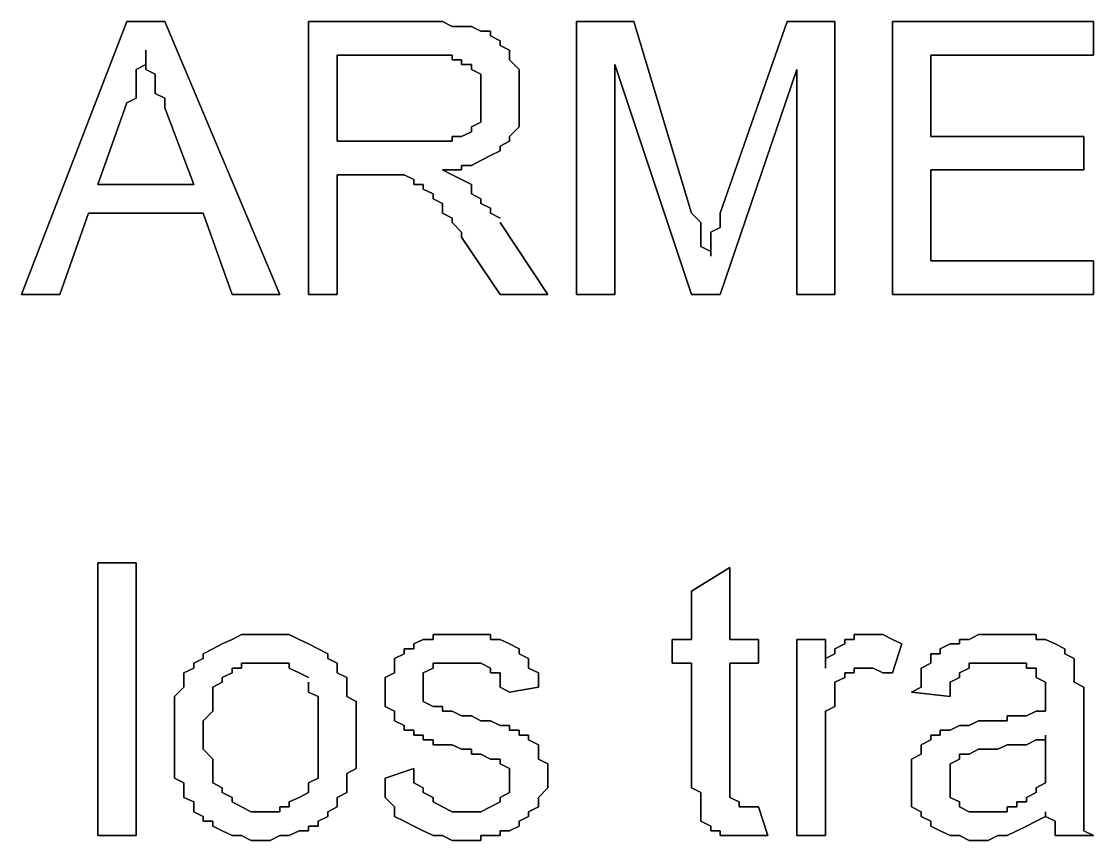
# Model space of a CAD drawing. Header units: metres. Extents: x 2.9 to 42.8, y 1.7 to 28.7.
# Drawn here: x 39.2889 to 39.684, y 25.056 to 25.3577 of the extents above; entities that cross this region are included whole.
import ezdxf

# ---------------------------------------------------------------- set-up
doc = ezdxf.new("R2010")
doc.units = ezdxf.units.M
doc.layers.add('GRIS', color=8, linetype='Continuous')

msp = doc.modelspace()

# ---------------------------------------------------------------- linework, layer by layer
at = {"layer": 'GRIS', "lineweight": -3}
for points in [[(39.3277, 25.3577), (39.2889, 25.2571), (39.3277, 25.3577)], [(39.3418, 25.3577), (39.3277, 25.3577), (39.3418, 25.3577)], [(39.3841, 25.2571), (39.3418, 25.3577), (39.3841, 25.2571)], [(39.437, 25.3577), (39.3947, 25.3577), (39.437, 25.3577)], [(39.3947, 25.3577), (39.3947, 25.2571), (39.3947, 25.3577)], [(39.4406, 25.3577), (39.437, 25.3577), (39.4406, 25.3577)], [(39.4441, 25.3577), (39.4406, 25.3577), (39.4441, 25.3577)], [(39.4476, 25.3559), (39.4441, 25.3577), (39.4476, 25.3559)], [(39.5146, 25.3577), (39.4935, 25.3577), (39.5146, 25.3577)], [(39.4935, 25.3577), (39.4935, 25.2571), (39.4935, 25.3577)], [(39.5358, 25.2871), (39.5146, 25.3577), (39.5358, 25.2871)], [(39.5711, 25.3577), (39.5464, 25.2871), (39.5711, 25.3577)], [(39.5887, 25.3577), (39.5711, 25.3577), (39.5887, 25.3577)], [(39.5887, 25.2571), (39.5887, 25.3577), (39.5887, 25.2571)], [(39.684, 25.3577), (39.6099, 25.3577), (39.684, 25.3577)], [(39.6099, 25.3577), (39.6099, 25.2571), (39.6099, 25.3577)], [(39.684, 25.3453), (39.684, 25.3577), (39.684, 25.3453)], [(39.4511, 25.3559), (39.4476, 25.3559), (39.4511, 25.3559)], [(39.4547, 25.3559), (39.4511, 25.3559), (39.4547, 25.3559)], [(39.4582, 25.3541), (39.4547, 25.3559), (39.4582, 25.3541)], [(39.4617, 25.3541), (39.4582, 25.3541), (39.4617, 25.3541)], [(39.4617, 25.3524), (39.4617, 25.3541), (39.4617, 25.3524)], [(39.4653, 25.3506), (39.4617, 25.3524), (39.4653, 25.3506)], [(39.4653, 25.3488), (39.4653, 25.3506), (39.4653, 25.3488)], [(39.3347, 25.3436), (39.3347, 25.3471), (39.3347, 25.3436)], [(39.3347, 25.3471), (39.3347, 25.3453), (39.3347, 25.3471)], [(39.4688, 25.3471), (39.4653, 25.3488), (39.4688, 25.3471)], [(39.4688, 25.3453), (39.4688, 25.3471), (39.4688, 25.3453)], [(39.3312, 25.34), (39.3347, 25.3418), (39.3312, 25.34)], [(39.3347, 25.3453), (39.3347, 25.3436), (39.3347, 25.3453)], [(39.3347, 25.3418), (39.3347, 25.3436), (39.3347, 25.3418)], [(39.3347, 25.3436), (39.3347, 25.34), (39.3347, 25.3436)], [(39.4053, 25.3136), (39.4053, 25.3453), (39.4053, 25.3136)], [(39.4053, 25.3453), (39.437, 25.3453), (39.4053, 25.3453)], [(39.437, 25.3453), (39.4406, 25.3453), (39.437, 25.3453)], [(39.4406, 25.3453), (39.4441, 25.3453), (39.4406, 25.3453)], [(39.4441, 25.3453), (39.4476, 25.3453), (39.4441, 25.3453)], [(39.4476, 25.3453), (39.4476, 25.3436), (39.4476, 25.3453)], [(39.4476, 25.3436), (39.4511, 25.3436), (39.4476, 25.3436)], [(39.4511, 25.3436), (39.4511, 25.3418), (39.4511, 25.3436)], [(39.4511, 25.3418), (39.4547, 25.3418), (39.4511, 25.3418)], [(39.4547, 25.3418), (39.4547, 25.34), (39.4547, 25.3418)], [(39.4688, 25.3436), (39.4688, 25.3453), (39.4688, 25.3436)], [(39.4723, 25.34), (39.4688, 25.3436), (39.4723, 25.34)], [(39.5076, 25.2571), (39.5076, 25.3418), (39.5076, 25.2571)], [(39.5076, 25.3418), (39.5358, 25.2571), (39.5076, 25.3418)], [(39.624, 25.3153), (39.624, 25.3453), (39.624, 25.3153)], [(39.624, 25.3453), (39.684, 25.3453), (39.624, 25.3453)], [(39.3312, 25.3365), (39.3312, 25.34), (39.3312, 25.3365)], [(39.3347, 25.34), (39.3382, 25.3383), (39.3347, 25.34)], [(39.3382, 25.3383), (39.3382, 25.3365), (39.3382, 25.3383)], [(39.4547, 25.34), (39.4582, 25.3383), (39.4547, 25.34)], [(39.4582, 25.3383), (39.4582, 25.3365), (39.4582, 25.3383)], [(39.4723, 25.3383), (39.4723, 25.34), (39.4723, 25.3383)], [(39.4723, 25.3365), (39.4723, 25.3383), (39.4723, 25.3365)], [(39.5464, 25.2571), (39.5746, 25.34), (39.5464, 25.2571)], [(39.5746, 25.34), (39.5746, 25.2571), (39.5746, 25.34)], [(39.3312, 25.3347), (39.3312, 25.3365), (39.3312, 25.3347)], [(39.3312, 25.333), (39.3312, 25.3347), (39.3312, 25.333)], [(39.3382, 25.3365), (39.3382, 25.333), (39.3382, 25.3365)], [(39.4582, 25.3365), (39.4582, 25.3347), (39.4582, 25.3365)], [(39.4582, 25.3347), (39.4582, 25.333), (39.4582, 25.3347)], [(39.4723, 25.333), (39.4723, 25.3365), (39.4723, 25.333)], [(39.3312, 25.3294), (39.3312, 25.333), (39.3312, 25.3294)], [(39.3382, 25.333), (39.3382, 25.3312), (39.3382, 25.333)], [(39.3382, 25.3312), (39.3418, 25.3294), (39.3382, 25.3312)], [(39.4582, 25.333), (39.4582, 25.3294), (39.4582, 25.333)], [(39.4723, 25.3312), (39.4723, 25.333), (39.4723, 25.3312)], [(39.4723, 25.3294), (39.4723, 25.3312), (39.4723, 25.3294)], [(39.3171, 25.2977), (39.3277, 25.3277), (39.3171, 25.2977)], [(39.3277, 25.3277), (39.3312, 25.3294), (39.3277, 25.3277)], [(39.3418, 25.3294), (39.3418, 25.3259), (39.3418, 25.3294)], [(39.4582, 25.3294), (39.4582, 25.3277), (39.4582, 25.3294)], [(39.4582, 25.3277), (39.4582, 25.3259), (39.4582, 25.3277)], [(39.4723, 25.3277), (39.4723, 25.3294), (39.4723, 25.3277)], [(39.4723, 25.3242), (39.4723, 25.3277), (39.4723, 25.3242)], [(39.3418, 25.3259), (39.3524, 25.2977), (39.3418, 25.3259)], [(39.4582, 25.3259), (39.4582, 25.3224), (39.4582, 25.3259)], [(39.4582, 25.3224), (39.4582, 25.3206), (39.4582, 25.3224)], [(39.4723, 25.3224), (39.4723, 25.3242), (39.4723, 25.3224)], [(39.4723, 25.3206), (39.4723, 25.3224), (39.4723, 25.3206)], [(39.4582, 25.3206), (39.4547, 25.3189), (39.4582, 25.3206)], [(39.4547, 25.3189), (39.4547, 25.3171), (39.4547, 25.3189)], [(39.4688, 25.3153), (39.4723, 25.3189), (39.4688, 25.3153)], [(39.4723, 25.3189), (39.4723, 25.3206), (39.4723, 25.3189)], [(39.4511, 25.3153), (39.4476, 25.3153), (39.4511, 25.3153)], [(39.4476, 25.3153), (39.4476, 25.3136), (39.4476, 25.3153)], [(39.4547, 25.3171), (39.4511, 25.3153), (39.4547, 25.3171)], [(39.4688, 25.3136), (39.4688, 25.3153), (39.4688, 25.3136)], [(39.6804, 25.3153), (39.624, 25.3153), (39.6804, 25.3153)], [(39.6804, 25.303), (39.6804, 25.3153), (39.6804, 25.303)], [(39.4335, 25.3136), (39.4053, 25.3136), (39.4335, 25.3136)], [(39.437, 25.3136), (39.4335, 25.3136), (39.437, 25.3136)], [(39.4406, 25.3136), (39.437, 25.3136), (39.4406, 25.3136)], [(39.4441, 25.3136), (39.4406, 25.3136), (39.4441, 25.3136)], [(39.4476, 25.3136), (39.4441, 25.3136), (39.4476, 25.3136)], [(39.4653, 25.3118), (39.4688, 25.3136), (39.4653, 25.3118)], [(39.4653, 25.31), (39.4653, 25.3118), (39.4653, 25.31)], [(39.4547, 25.3047), (39.4582, 25.3065), (39.4547, 25.3047)], [(39.4582, 25.3065), (39.4617, 25.3083), (39.4582, 25.3065)], [(39.4617, 25.3083), (39.4653, 25.31), (39.4617, 25.3083)], [(39.4476, 25.3012), (39.4441, 25.303), (39.4476, 25.3012)], [(39.4441, 25.303), (39.4476, 25.303), (39.4441, 25.303)], [(39.4476, 25.303), (39.4511, 25.303), (39.4476, 25.303)], [(39.4511, 25.303), (39.4511, 25.3047), (39.4511, 25.303)], [(39.4511, 25.3047), (39.4547, 25.3047), (39.4511, 25.3047)], [(39.624, 25.2695), (39.624, 25.303), (39.624, 25.2695)], [(39.624, 25.303), (39.6804, 25.303), (39.624, 25.303)], [(39.4053, 25.2571), (39.4053, 25.3012), (39.4053, 25.2571)], [(39.4053, 25.3012), (39.4229, 25.3012), (39.4053, 25.3012)], [(39.4229, 25.3012), (39.4264, 25.3012), (39.4229, 25.3012)], [(39.4264, 25.3012), (39.43, 25.3012), (39.4264, 25.3012)], [(39.43, 25.3012), (39.4335, 25.2995), (39.43, 25.3012)], [(39.4335, 25.2995), (39.4335, 25.2977), (39.4335, 25.2995)], [(39.4511, 25.2995), (39.4476, 25.3012), (39.4511, 25.2995)], [(39.4547, 25.2977), (39.4511, 25.2995), (39.4547, 25.2977)], [(39.3524, 25.2977), (39.3171, 25.2977), (39.3524, 25.2977)], [(39.4335, 25.2977), (39.437, 25.2977), (39.4335, 25.2977)], [(39.437, 25.2977), (39.437, 25.2959), (39.437, 25.2977)], [(39.437, 25.2959), (39.4406, 25.2942), (39.437, 25.2959)], [(39.4547, 25.2959), (39.4547, 25.2977), (39.4547, 25.2959)], [(39.4547, 25.2942), (39.4547, 25.2959), (39.4547, 25.2942)], [(39.4406, 25.2942), (39.4406, 25.2924), (39.4406, 25.2942)], [(39.4406, 25.2924), (39.4441, 25.2906), (39.4406, 25.2924)], [(39.4441, 25.2906), (39.4441, 25.2889), (39.4441, 25.2906)], [(39.4582, 25.2924), (39.4547, 25.2942), (39.4582, 25.2924)], [(39.4582, 25.2906), (39.4582, 25.2924), (39.4582, 25.2906)], [(39.4617, 25.2889), (39.4582, 25.2906), (39.4617, 25.2889)], [(39.303, 25.2571), (39.3136, 25.2871), (39.303, 25.2571)], [(39.3136, 25.2871), (39.3559, 25.2871), (39.3136, 25.2871)], [(39.3559, 25.2871), (39.3665, 25.2571), (39.3559, 25.2871)], [(39.4441, 25.2889), (39.4441, 25.2871), (39.4441, 25.2889)], [(39.4441, 25.2871), (39.4476, 25.2853), (39.4441, 25.2871)], [(39.4617, 25.2871), (39.4617, 25.2889), (39.4617, 25.2871)], [(39.4653, 25.2853), (39.4617, 25.2871), (39.4653, 25.2853)], [(39.5393, 25.2836), (39.5358, 25.2871), (39.5393, 25.2836)], [(39.5464, 25.2871), (39.5464, 25.2853), (39.5464, 25.2871)], [(39.4476, 25.2853), (39.4476, 25.2836), (39.4476, 25.2853)], [(39.4476, 25.2836), (39.4511, 25.2801), (39.4476, 25.2836)], [(39.4829, 25.2571), (39.4653, 25.2836), (39.4829, 25.2571)], [(39.5393, 25.2801), (39.5393, 25.2836), (39.5393, 25.2801)], [(39.5464, 25.2853), (39.5464, 25.2818), (39.5464, 25.2853)], [(39.4511, 25.2801), (39.4511, 25.2783), (39.4511, 25.2801)], [(39.5393, 25.2783), (39.5393, 25.2801), (39.5393, 25.2783)], [(39.5464, 25.2818), (39.5429, 25.2801), (39.5464, 25.2818)], [(39.5429, 25.2801), (39.5429, 25.2765), (39.5429, 25.2801)], [(39.4511, 25.2783), (39.4653, 25.2571), (39.4511, 25.2783)], [(39.5393, 25.2765), (39.5393, 25.2783), (39.5393, 25.2765)], [(39.5393, 25.2748), (39.5393, 25.2765), (39.5393, 25.2748)], [(39.5429, 25.273), (39.5393, 25.2748), (39.5429, 25.273)], [(39.5429, 25.2765), (39.5429, 25.2748), (39.5429, 25.2765)], [(39.5429, 25.2748), (39.5429, 25.273), (39.5429, 25.2748)], [(39.684, 25.2695), (39.624, 25.2695), (39.684, 25.2695)], [(39.684, 25.2571), (39.684, 25.2695), (39.684, 25.2571)], [(39.2889, 25.2571), (39.303, 25.2571), (39.2889, 25.2571)], [(39.3665, 25.2571), (39.3841, 25.2571), (39.3665, 25.2571)], [(39.3947, 25.2571), (39.4053, 25.2571), (39.3947, 25.2571)], [(39.4653, 25.2571), (39.4829, 25.2571), (39.4653, 25.2571)], [(39.4935, 25.2571), (39.5076, 25.2571), (39.4935, 25.2571)], [(39.5358, 25.2571), (39.5464, 25.2571), (39.5358, 25.2571)], [(39.5746, 25.2571), (39.5887, 25.2571), (39.5746, 25.2571)], [(39.6099, 25.2571), (39.684, 25.2571), (39.6099, 25.2571)], [(39.3312, 25.1583), (39.3171, 25.1583), (39.3312, 25.1583)], [(39.3171, 25.1583), (39.3171, 25.0578), (39.3171, 25.1583)], [(39.3312, 25.0578), (39.3312, 25.1583), (39.3312, 25.0578)], [(39.5499, 25.1566), (39.5358, 25.1478), (39.5499, 25.1566)], [(39.5499, 25.1301), (39.5499, 25.1566), (39.5499, 25.1301)], [(39.5358, 25.1478), (39.5358, 25.1301), (39.5358, 25.1478)], [(39.3629, 25.1284), (39.3594, 25.1266), (39.3629, 25.1284)], [(39.3665, 25.1301), (39.3629, 25.1284), (39.3665, 25.1301)], [(39.37, 25.1319), (39.3665, 25.1301), (39.37, 25.1319)], [(39.3735, 25.1319), (39.37, 25.1319), (39.3735, 25.1319)], [(39.3771, 25.1319), (39.3735, 25.1319), (39.3771, 25.1319)], [(39.3806, 25.1319), (39.3771, 25.1319), (39.3806, 25.1319)], [(39.3841, 25.1319), (39.3806, 25.1319), (39.3841, 25.1319)], [(39.3876, 25.1319), (39.3841, 25.1319), (39.3876, 25.1319)], [(39.3912, 25.1301), (39.3876, 25.1319), (39.3912, 25.1301)], [(39.3947, 25.1284), (39.3912, 25.1301), (39.3947, 25.1284)], [(39.3982, 25.1266), (39.3947, 25.1284), (39.3982, 25.1266)], [(39.437, 25.1301), (39.4335, 25.1284), (39.437, 25.1301)], [(39.4335, 25.1284), (39.4335, 25.1266), (39.4335, 25.1284)], [(39.4406, 25.1301), (39.437, 25.1301), (39.4406, 25.1301)], [(39.4441, 25.1319), (39.4406, 25.1319), (39.4441, 25.1319)], [(39.4406, 25.1319), (39.4406, 25.1301), (39.4406, 25.1319)], [(39.4476, 25.1319), (39.4441, 25.1319), (39.4476, 25.1319)], [(39.4511, 25.1319), (39.4476, 25.1319), (39.4511, 25.1319)], [(39.4547, 25.1319), (39.4511, 25.1319), (39.4547, 25.1319)], [(39.4582, 25.1319), (39.4547, 25.1319), (39.4582, 25.1319)], [(39.4617, 25.1319), (39.4582, 25.1319), (39.4617, 25.1319)], [(39.4617, 25.1301), (39.4617, 25.1319), (39.4617, 25.1301)], [(39.4653, 25.1301), (39.4617, 25.1301), (39.4653, 25.1301)], [(39.4688, 25.1284), (39.4653, 25.1301), (39.4688, 25.1284)], [(39.4723, 25.1266), (39.4688, 25.1284), (39.4723, 25.1266)], [(39.5358, 25.1301), (39.5287, 25.1301), (39.5358, 25.1301)], [(39.5287, 25.1301), (39.5287, 25.1213), (39.5287, 25.1301)], [(39.5605, 25.1301), (39.5499, 25.1301), (39.5605, 25.1301)], [(39.5605, 25.1213), (39.5605, 25.1301), (39.5605, 25.1213)], [(39.5852, 25.1301), (39.5746, 25.1301), (39.5852, 25.1301)], [(39.5746, 25.1301), (39.5746, 25.0578), (39.5746, 25.1301)], [(39.5852, 25.1195), (39.5852, 25.1301), (39.5852, 25.1195)], [(39.5923, 25.1284), (39.5887, 25.1266), (39.5923, 25.1284)], [(39.5958, 25.1301), (39.5923, 25.1301), (39.5958, 25.1301)], [(39.5923, 25.1301), (39.5923, 25.1284), (39.5923, 25.1301)], [(39.5993, 25.1319), (39.5958, 25.1319), (39.5993, 25.1319)], [(39.5958, 25.1319), (39.5958, 25.1301), (39.5958, 25.1319)], [(39.6028, 25.1319), (39.5993, 25.1319), (39.6028, 25.1319)], [(39.6064, 25.1319), (39.6028, 25.1319), (39.6064, 25.1319)], [(39.6099, 25.1301), (39.6064, 25.1319), (39.6099, 25.1301)], [(39.6134, 25.1284), (39.6099, 25.1301), (39.6134, 25.1284)], [(39.6099, 25.1178), (39.6134, 25.1284), (39.6099, 25.1178)], [(39.6311, 25.1284), (39.6275, 25.1266), (39.6311, 25.1284)], [(39.6346, 25.1284), (39.6311, 25.1284), (39.6346, 25.1284)], [(39.6381, 25.1301), (39.6346, 25.1301), (39.6381, 25.1301)], [(39.6346, 25.1301), (39.6346, 25.1284), (39.6346, 25.1301)], [(39.6416, 25.1319), (39.6381, 25.1301), (39.6416, 25.1319)], [(39.6452, 25.1319), (39.6416, 25.1319), (39.6452, 25.1319)], [(39.6487, 25.1319), (39.6452, 25.1319), (39.6487, 25.1319)], [(39.6522, 25.1319), (39.6487, 25.1319), (39.6522, 25.1319)], [(39.6557, 25.1319), (39.6522, 25.1319), (39.6557, 25.1319)], [(39.6593, 25.1319), (39.6557, 25.1319), (39.6593, 25.1319)], [(39.6628, 25.1319), (39.6593, 25.1319), (39.6628, 25.1319)], [(39.6628, 25.1301), (39.6628, 25.1319), (39.6628, 25.1301)], [(39.6663, 25.1301), (39.6628, 25.1301), (39.6663, 25.1301)], [(39.6699, 25.1284), (39.6663, 25.1301), (39.6699, 25.1284)], [(39.6734, 25.1266), (39.6699, 25.1284), (39.6734, 25.1266)], [(39.3594, 25.1266), (39.3559, 25.1248), (39.3594, 25.1266)], [(39.3559, 25.1248), (39.3559, 25.1231), (39.3559, 25.1248)], [(39.4018, 25.1248), (39.3982, 25.1266), (39.4018, 25.1248)], [(39.4018, 25.1231), (39.4018, 25.1248), (39.4018, 25.1231)], [(39.43, 25.1248), (39.4264, 25.1231), (39.43, 25.1248)], [(39.4335, 25.1266), (39.43, 25.1266), (39.4335, 25.1266)], [(39.43, 25.1266), (39.43, 25.1248), (39.43, 25.1266)], [(39.4723, 25.1248), (39.4723, 25.1266), (39.4723, 25.1248)], [(39.4758, 25.1231), (39.4723, 25.1248), (39.4758, 25.1231)], [(39.5887, 25.1248), (39.5852, 25.1231), (39.5887, 25.1248)], [(39.5887, 25.1266), (39.5887, 25.1248), (39.5887, 25.1266)], [(39.6275, 25.1248), (39.624, 25.1248), (39.6275, 25.1248)], [(39.624, 25.1248), (39.624, 25.1231), (39.624, 25.1248)], [(39.6275, 25.1266), (39.6275, 25.1248), (39.6275, 25.1266)], [(39.6734, 25.1248), (39.6734, 25.1266), (39.6734, 25.1248)], [(39.6769, 25.1231), (39.6734, 25.1248), (39.6769, 25.1231)], [(39.3559, 25.1231), (39.3524, 25.1213), (39.3559, 25.1231)], [(39.3524, 25.1213), (39.3524, 25.1195), (39.3524, 25.1213)], [(39.37, 25.1195), (39.37, 25.1213), (39.37, 25.1195)], [(39.37, 25.1213), (39.3735, 25.1213), (39.37, 25.1213)], [(39.3735, 25.1213), (39.3771, 25.1213), (39.3735, 25.1213)], [(39.3771, 25.1213), (39.3806, 25.1213), (39.3771, 25.1213)], [(39.3806, 25.1213), (39.3841, 25.1213), (39.3806, 25.1213)], [(39.3841, 25.1213), (39.3876, 25.1213), (39.3841, 25.1213)], [(39.3876, 25.1213), (39.3876, 25.1195), (39.3876, 25.1213)], [(39.4053, 25.1213), (39.4018, 25.1231), (39.4053, 25.1213)], [(39.4053, 25.1195), (39.4053, 25.1213), (39.4053, 25.1195)], [(39.4264, 25.1231), (39.4264, 25.1195), (39.4264, 25.1231)], [(39.4406, 25.1195), (39.4406, 25.1213), (39.4406, 25.1195)], [(39.4406, 25.1213), (39.4441, 25.1213), (39.4406, 25.1213)], [(39.4441, 25.1213), (39.4476, 25.1213), (39.4441, 25.1213)], [(39.4476, 25.1213), (39.4511, 25.1213), (39.4476, 25.1213)], [(39.4511, 25.1213), (39.4547, 25.1213), (39.4511, 25.1213)], [(39.4547, 25.1213), (39.4582, 25.1213), (39.4547, 25.1213)], [(39.4582, 25.1213), (39.4617, 25.1195), (39.4582, 25.1213)], [(39.4758, 25.1213), (39.4758, 25.1231), (39.4758, 25.1213)], [(39.4758, 25.1195), (39.4758, 25.1213), (39.4758, 25.1195)], [(39.5287, 25.1213), (39.5358, 25.1213), (39.5287, 25.1213)], [(39.5358, 25.1213), (39.5358, 25.079), (39.5358, 25.1213)], [(39.5499, 25.079), (39.5499, 25.1213), (39.5499, 25.079)], [(39.5499, 25.1213), (39.5605, 25.1213), (39.5499, 25.1213)], [(39.5852, 25.1231), (39.5852, 25.1195), (39.5852, 25.1231)], [(39.624, 25.1213), (39.6205, 25.1195), (39.624, 25.1213)], [(39.624, 25.1231), (39.624, 25.1213), (39.624, 25.1231)], [(39.6381, 25.1195), (39.6381, 25.1213), (39.6381, 25.1195)], [(39.6381, 25.1213), (39.6416, 25.1213), (39.6381, 25.1213)], [(39.6416, 25.1213), (39.6452, 25.1213), (39.6416, 25.1213)], [(39.6452, 25.1213), (39.6487, 25.1213), (39.6452, 25.1213)], [(39.6487, 25.1213), (39.6522, 25.1213), (39.6487, 25.1213)], [(39.6522, 25.1213), (39.6557, 25.1213), (39.6522, 25.1213)], [(39.6557, 25.1213), (39.6593, 25.1213), (39.6557, 25.1213)], [(39.6593, 25.1213), (39.6593, 25.1195), (39.6593, 25.1213)], [(39.6769, 25.1213), (39.6769, 25.1231), (39.6769, 25.1213)], [(39.6769, 25.1178), (39.6769, 25.1213), (39.6769, 25.1178)], [(39.3524, 25.1195), (39.3488, 25.1178), (39.3524, 25.1195)], [(39.3488, 25.1178), (39.3488, 25.116), (39.3488, 25.1178)], [(39.3629, 25.116), (39.3665, 25.1178), (39.3629, 25.116)], [(39.3665, 25.1178), (39.3665, 25.1195), (39.3665, 25.1178)], [(39.3665, 25.1195), (39.37, 25.1195), (39.3665, 25.1195)], [(39.3876, 25.1195), (39.3912, 25.1178), (39.3876, 25.1195)], [(39.3912, 25.1178), (39.3947, 25.116), (39.3912, 25.1178)], [(39.4053, 25.1178), (39.4053, 25.1195), (39.4053, 25.1178)], [(39.4088, 25.116), (39.4053, 25.1178), (39.4088, 25.116)], [(39.4264, 25.1178), (39.4229, 25.116), (39.4264, 25.1178)], [(39.4264, 25.1195), (39.4264, 25.1178), (39.4264, 25.1195)], [(39.437, 25.1178), (39.4406, 25.1195), (39.437, 25.1178)], [(39.437, 25.116), (39.437, 25.1178), (39.437, 25.116)], [(39.4617, 25.1195), (39.4617, 25.1178), (39.4617, 25.1195)], [(39.4617, 25.1178), (39.4653, 25.1178), (39.4617, 25.1178)], [(39.4653, 25.1178), (39.4653, 25.1143), (39.4653, 25.1178)], [(39.4794, 25.1178), (39.4758, 25.1195), (39.4794, 25.1178)], [(39.4794, 25.1143), (39.4794, 25.1178), (39.4794, 25.1143)], [(39.5923, 25.116), (39.5923, 25.1178), (39.5923, 25.116)], [(39.5923, 25.1178), (39.5958, 25.1178), (39.5923, 25.1178)], [(39.5958, 25.1178), (39.5958, 25.1195), (39.5958, 25.1178)], [(39.5958, 25.1195), (39.5993, 25.1195), (39.5958, 25.1195)], [(39.5993, 25.1195), (39.6028, 25.1195), (39.5993, 25.1195)], [(39.6028, 25.1195), (39.6064, 25.1178), (39.6028, 25.1195)], [(39.6064, 25.1178), (39.6099, 25.1178), (39.6064, 25.1178)], [(39.6205, 25.1195), (39.6205, 25.1178), (39.6205, 25.1195)], [(39.6205, 25.1178), (39.6205, 25.1143), (39.6205, 25.1178)], [(39.6346, 25.1178), (39.6381, 25.1195), (39.6346, 25.1178)], [(39.6346, 25.116), (39.6346, 25.1178), (39.6346, 25.116)], [(39.6593, 25.1195), (39.6628, 25.1195), (39.6593, 25.1195)], [(39.6628, 25.1195), (39.6628, 25.1178), (39.6628, 25.1195)], [(39.6628, 25.1178), (39.6628, 25.116), (39.6628, 25.1178)], [(39.6769, 25.116), (39.6769, 25.1178), (39.6769, 25.116)], [(39.3488, 25.116), (39.3488, 25.1143), (39.3488, 25.116)], [(39.3488, 25.1143), (39.3488, 25.1125), (39.3488, 25.1143)], [(39.3594, 25.1125), (39.3629, 25.1143), (39.3594, 25.1125)], [(39.3629, 25.1143), (39.3629, 25.116), (39.3629, 25.1143)], [(39.3947, 25.1143), (39.3947, 25.1125), (39.3947, 25.1143)], [(39.4088, 25.1143), (39.4088, 25.116), (39.4088, 25.1143)], [(39.4088, 25.1107), (39.4088, 25.1143), (39.4088, 25.1107)], [(39.4229, 25.116), (39.4229, 25.1143), (39.4229, 25.116)], [(39.4229, 25.1143), (39.4229, 25.1107), (39.4229, 25.1143)], [(39.437, 25.1143), (39.437, 25.116), (39.437, 25.1143)], [(39.437, 25.1125), (39.437, 25.1143), (39.437, 25.1125)], [(39.4653, 25.1143), (39.4653, 25.1125), (39.4653, 25.1143)], [(39.4794, 25.1125), (39.4794, 25.1143), (39.4794, 25.1125)], [(39.5887, 25.1143), (39.5923, 25.116), (39.5887, 25.1143)], [(39.5887, 25.1107), (39.5887, 25.1143), (39.5887, 25.1107)], [(39.6205, 25.1143), (39.6205, 25.1125), (39.6205, 25.1143)], [(39.6311, 25.1143), (39.6346, 25.116), (39.6311, 25.1143)], [(39.6311, 25.1125), (39.6311, 25.1143), (39.6311, 25.1125)], [(39.6628, 25.116), (39.6663, 25.1143), (39.6628, 25.116)], [(39.6663, 25.1143), (39.6663, 25.1125), (39.6663, 25.1143)], [(39.6769, 25.1143), (39.6769, 25.116), (39.6769, 25.1143)], [(39.6804, 25.1125), (39.6769, 25.1143), (39.6804, 25.1125)], [(39.3488, 25.1125), (39.3453, 25.109), (39.3488, 25.1125)], [(39.3453, 25.109), (39.3453, 25.1072), (39.3453, 25.109)], [(39.3594, 25.1107), (39.3594, 25.1125), (39.3594, 25.1107)], [(39.3594, 25.1072), (39.3594, 25.1107), (39.3594, 25.1072)], [(39.3947, 25.1125), (39.3947, 25.1107), (39.3947, 25.1125)], [(39.3947, 25.1107), (39.3982, 25.109), (39.3947, 25.1107)], [(39.3982, 25.109), (39.3982, 25.1072), (39.3982, 25.109)], [(39.4088, 25.109), (39.4088, 25.1107), (39.4088, 25.109)], [(39.4123, 25.1072), (39.4088, 25.109), (39.4123, 25.1072)], [(39.4229, 25.1107), (39.4229, 25.109), (39.4229, 25.1107)], [(39.4229, 25.109), (39.4229, 25.1054), (39.4229, 25.109)], [(39.437, 25.1107), (39.437, 25.1125), (39.437, 25.1107)], [(39.437, 25.109), (39.437, 25.1107), (39.437, 25.109)], [(39.437, 25.1072), (39.437, 25.109), (39.437, 25.1072)], [(39.4653, 25.1125), (39.4688, 25.1107), (39.4653, 25.1125)], [(39.4688, 25.1107), (39.4794, 25.1125), (39.4688, 25.1107)], [(39.5887, 25.109), (39.5887, 25.1107), (39.5887, 25.109)], [(39.5887, 25.1054), (39.5887, 25.109), (39.5887, 25.1054)], [(39.6205, 25.1125), (39.6169, 25.1107), (39.6205, 25.1125)], [(39.6169, 25.1107), (39.6311, 25.109), (39.6169, 25.1107)], [(39.6311, 25.109), (39.6311, 25.1125), (39.6311, 25.109)], [(39.6663, 25.1125), (39.6663, 25.1107), (39.6663, 25.1125)], [(39.6663, 25.1107), (39.6663, 25.1072), (39.6663, 25.1107)], [(39.6804, 25.1107), (39.6804, 25.1125), (39.6804, 25.1107)], [(39.6804, 25.1072), (39.6804, 25.1107), (39.6804, 25.1072)], [(39.3453, 25.1072), (39.3453, 25.1054), (39.3453, 25.1072)], [(39.3453, 25.1054), (39.3453, 25.1019), (39.3453, 25.1054)], [(39.3594, 25.1054), (39.3594, 25.1072), (39.3594, 25.1054)], [(39.3594, 25.1037), (39.3594, 25.1054), (39.3594, 25.1037)], [(39.3982, 25.1072), (39.3982, 25.1054), (39.3982, 25.1072)], [(39.3982, 25.1054), (39.3982, 25.1037), (39.3982, 25.1054)], [(39.4123, 25.1037), (39.4123, 25.1072), (39.4123, 25.1037)], [(39.4229, 25.1054), (39.4264, 25.1037), (39.4229, 25.1054)], [(39.4406, 25.1054), (39.437, 25.1072), (39.4406, 25.1054)], [(39.4441, 25.1054), (39.4406, 25.1054), (39.4441, 25.1054)], [(39.4441, 25.1037), (39.4441, 25.1054), (39.4441, 25.1037)], [(39.5852, 25.1037), (39.5887, 25.1054), (39.5852, 25.1037)], [(39.6663, 25.1072), (39.6663, 25.1037), (39.6663, 25.1072)], [(39.6804, 25.1054), (39.6804, 25.1072), (39.6804, 25.1054)], [(39.6804, 25.0878), (39.6804, 25.1054), (39.6804, 25.0878)], [(39.3453, 25.1019), (39.3453, 25.1001), (39.3453, 25.1019)], [(39.3559, 25.1001), (39.3594, 25.1037), (39.3559, 25.1001)], [(39.3982, 25.1037), (39.3982, 25.1001), (39.3982, 25.1037)], [(39.4123, 25.1019), (39.4123, 25.1037), (39.4123, 25.1019)], [(39.4123, 25.1001), (39.4123, 25.1019), (39.4123, 25.1001)], [(39.4264, 25.1037), (39.4264, 25.1019), (39.4264, 25.1037)], [(39.4264, 25.1019), (39.4264, 25.1001), (39.4264, 25.1019)], [(39.4476, 25.1037), (39.4441, 25.1037), (39.4476, 25.1037)], [(39.4511, 25.1019), (39.4476, 25.1037), (39.4511, 25.1019)], [(39.4547, 25.1019), (39.4511, 25.1019), (39.4547, 25.1019)], [(39.4582, 25.1001), (39.4547, 25.1019), (39.4582, 25.1001)], [(39.5852, 25.1019), (39.5852, 25.1037), (39.5852, 25.1019)], [(39.5852, 25.0984), (39.5852, 25.1019), (39.5852, 25.0984)], [(39.6557, 25.1019), (39.6522, 25.1019), (39.6557, 25.1019)], [(39.6522, 25.1019), (39.6522, 25.1001), (39.6522, 25.1019)], [(39.6593, 25.1019), (39.6557, 25.1019), (39.6593, 25.1019)], [(39.6628, 25.1037), (39.6593, 25.1019), (39.6628, 25.1037)], [(39.6663, 25.1037), (39.6628, 25.1037), (39.6663, 25.1037)], [(39.3453, 25.1001), (39.3453, 25.0966), (39.3453, 25.1001)], [(39.3559, 25.0984), (39.3559, 25.1001), (39.3559, 25.0984)], [(39.3559, 25.0948), (39.3559, 25.0984), (39.3559, 25.0948)], [(39.3982, 25.1001), (39.3982, 25.0984), (39.3982, 25.1001)], [(39.3982, 25.0984), (39.3982, 25.0948), (39.3982, 25.0984)], [(39.4123, 25.0966), (39.4123, 25.1001), (39.4123, 25.0966)], [(39.4264, 25.1001), (39.43, 25.0984), (39.4264, 25.1001)], [(39.43, 25.0984), (39.43, 25.0966), (39.43, 25.0984)], [(39.4617, 25.1001), (39.4582, 25.1001), (39.4617, 25.1001)], [(39.4653, 25.0984), (39.4617, 25.1001), (39.4653, 25.0984)], [(39.4688, 25.0984), (39.4653, 25.0984), (39.4688, 25.0984)], [(39.4688, 25.0966), (39.4688, 25.0984), (39.4688, 25.0966)], [(39.5852, 25.0966), (39.5852, 25.0984), (39.5852, 25.0966)], [(39.6346, 25.0984), (39.6311, 25.0966), (39.6346, 25.0984)], [(39.6381, 25.0984), (39.6346, 25.0984), (39.6381, 25.0984)], [(39.6416, 25.1001), (39.6381, 25.0984), (39.6416, 25.1001)], [(39.6452, 25.1001), (39.6416, 25.1001), (39.6452, 25.1001)], [(39.6487, 25.1001), (39.6452, 25.1001), (39.6487, 25.1001)], [(39.6522, 25.1001), (39.6487, 25.1001), (39.6522, 25.1001)], [(39.3453, 25.0966), (39.3453, 25.0948), (39.3453, 25.0966)], [(39.3453, 25.0948), (39.3453, 25.0913), (39.3453, 25.0948)], [(39.3559, 25.0913), (39.3559, 25.0948), (39.3559, 25.0913)], [(39.3982, 25.0948), (39.3982, 25.0931), (39.3982, 25.0948)], [(39.3982, 25.0931), (39.3982, 25.0913), (39.3982, 25.0931)], [(39.4123, 25.0948), (39.4123, 25.0966), (39.4123, 25.0948)], [(39.4123, 25.0931), (39.4123, 25.0948), (39.4123, 25.0931)], [(39.4123, 25.0896), (39.4123, 25.0931), (39.4123, 25.0896)], [(39.43, 25.0966), (39.4335, 25.0966), (39.43, 25.0966)], [(39.4335, 25.0966), (39.4335, 25.0948), (39.4335, 25.0966)], [(39.4335, 25.0948), (39.437, 25.0948), (39.4335, 25.0948)], [(39.437, 25.0948), (39.437, 25.0931), (39.437, 25.0948)], [(39.437, 25.0931), (39.4406, 25.0931), (39.437, 25.0931)], [(39.4406, 25.0931), (39.4406, 25.0913), (39.4406, 25.0931)], [(39.4723, 25.0966), (39.4688, 25.0966), (39.4723, 25.0966)], [(39.4723, 25.0948), (39.4723, 25.0966), (39.4723, 25.0948)], [(39.4758, 25.0948), (39.4723, 25.0948), (39.4758, 25.0948)], [(39.4758, 25.0931), (39.4758, 25.0948), (39.4758, 25.0931)], [(39.4794, 25.0913), (39.4758, 25.0931), (39.4794, 25.0913)], [(39.5852, 25.0578), (39.5852, 25.0966), (39.5852, 25.0578)], [(39.624, 25.0931), (39.6205, 25.0913), (39.624, 25.0931)], [(39.6275, 25.0948), (39.624, 25.0948), (39.6275, 25.0948)], [(39.624, 25.0948), (39.624, 25.0931), (39.624, 25.0948)], [(39.6311, 25.0966), (39.6275, 25.0966), (39.6311, 25.0966)], [(39.6275, 25.0966), (39.6275, 25.0948), (39.6275, 25.0966)], [(39.6593, 25.0913), (39.6628, 25.0931), (39.6593, 25.0913)], [(39.6628, 25.0931), (39.6663, 25.0931), (39.6628, 25.0931)], [(39.6663, 25.0948), (39.6663, 25.0896), (39.6663, 25.0948)], [(39.6663, 25.0931), (39.6663, 25.0948), (39.6663, 25.0931)], [(39.3453, 25.0913), (39.3453, 25.0896), (39.3453, 25.0913)], [(39.3453, 25.0896), (39.3453, 25.086), (39.3453, 25.0896)], [(39.3559, 25.0896), (39.3559, 25.0913), (39.3559, 25.0896)], [(39.3594, 25.086), (39.3559, 25.0896), (39.3594, 25.086)], [(39.3982, 25.0913), (39.3982, 25.0878), (39.3982, 25.0913)], [(39.4123, 25.0878), (39.4123, 25.0896), (39.4123, 25.0878)], [(39.4406, 25.0913), (39.4441, 25.0913), (39.4406, 25.0913)], [(39.4441, 25.0913), (39.4476, 25.0913), (39.4441, 25.0913)], [(39.4476, 25.0913), (39.4511, 25.0896), (39.4476, 25.0913)], [(39.4511, 25.0896), (39.4547, 25.0896), (39.4511, 25.0896)], [(39.4547, 25.0896), (39.4547, 25.0878), (39.4547, 25.0896)], [(39.4794, 25.0896), (39.4794, 25.0913), (39.4794, 25.0896)], [(39.4794, 25.0878), (39.4794, 25.0896), (39.4794, 25.0878)], [(39.6205, 25.0913), (39.6205, 25.0896), (39.6205, 25.0913)], [(39.6205, 25.0896), (39.6205, 25.0878), (39.6205, 25.0896)], [(39.6381, 25.0878), (39.6416, 25.0896), (39.6381, 25.0878)], [(39.6416, 25.0896), (39.6452, 25.0896), (39.6416, 25.0896)], [(39.6452, 25.0896), (39.6487, 25.0896), (39.6452, 25.0896)], [(39.6487, 25.0896), (39.6522, 25.0913), (39.6487, 25.0896)], [(39.6522, 25.0913), (39.6557, 25.0913), (39.6522, 25.0913)], [(39.6557, 25.0913), (39.6593, 25.0913), (39.6557, 25.0913)], [(39.6663, 25.0896), (39.6663, 25.086), (39.6663, 25.0896)], [(39.3453, 25.086), (39.3453, 25.0843), (39.3453, 25.086)], [(39.3594, 25.0843), (39.3594, 25.086), (39.3594, 25.0843)], [(39.3982, 25.0878), (39.3982, 25.086), (39.3982, 25.0878)], [(39.3982, 25.086), (39.3982, 25.0825), (39.3982, 25.086)], [(39.4123, 25.0843), (39.4123, 25.0878), (39.4123, 25.0843)], [(39.4547, 25.0878), (39.4582, 25.0878), (39.4547, 25.0878)], [(39.4582, 25.0878), (39.4617, 25.086), (39.4582, 25.0878)], [(39.4617, 25.086), (39.4653, 25.086), (39.4617, 25.086)], [(39.4653, 25.086), (39.4653, 25.0843), (39.4653, 25.086)], [(39.4794, 25.086), (39.4794, 25.0878), (39.4794, 25.086)], [(39.4829, 25.0843), (39.4794, 25.086), (39.4829, 25.0843)], [(39.6205, 25.0878), (39.6169, 25.086), (39.6205, 25.0878)], [(39.6169, 25.086), (39.6169, 25.0843), (39.6169, 25.086)], [(39.6311, 25.0843), (39.6346, 25.086), (39.6311, 25.0843)], [(39.6346, 25.086), (39.6346, 25.0878), (39.6346, 25.086)], [(39.6346, 25.0878), (39.6381, 25.0878), (39.6346, 25.0878)], [(39.6663, 25.086), (39.6663, 25.0843), (39.6663, 25.086)], [(39.6804, 25.0843), (39.6804, 25.0878), (39.6804, 25.0843)], [(39.3453, 25.0843), (39.3453, 25.0825), (39.3453, 25.0843)], [(39.3453, 25.0825), (39.3453, 25.079), (39.3453, 25.0825)], [(39.3594, 25.0807), (39.3594, 25.0843), (39.3594, 25.0807)], [(39.3982, 25.0825), (39.3982, 25.0807), (39.3982, 25.0825)], [(39.4088, 25.0807), (39.4123, 25.0825), (39.4088, 25.0807)], [(39.4123, 25.0825), (39.4123, 25.0843), (39.4123, 25.0825)], [(39.4335, 25.0825), (39.4229, 25.079), (39.4335, 25.0825)], [(39.4335, 25.079), (39.4335, 25.0825), (39.4335, 25.079)], [(39.4653, 25.0843), (39.4688, 25.0825), (39.4653, 25.0843)], [(39.4688, 25.0825), (39.4688, 25.0807), (39.4688, 25.0825)], [(39.4829, 25.0807), (39.4829, 25.0843), (39.4829, 25.0807)], [(39.6169, 25.0843), (39.6169, 25.0825), (39.6169, 25.0843)], [(39.6169, 25.0825), (39.6169, 25.079), (39.6169, 25.0825)], [(39.6311, 25.0807), (39.6311, 25.0843), (39.6311, 25.0807)], [(39.6663, 25.0843), (39.6663, 25.0807), (39.6663, 25.0843)], [(39.6804, 25.0807), (39.6804, 25.0843), (39.6804, 25.0807)], [(39.3453, 25.079), (39.3488, 25.0772), (39.3453, 25.079)], [(39.3488, 25.0772), (39.3488, 25.0754), (39.3488, 25.0772)], [(39.3594, 25.079), (39.3594, 25.0807), (39.3594, 25.079)], [(39.3594, 25.0772), (39.3594, 25.079), (39.3594, 25.0772)], [(39.3629, 25.0754), (39.3594, 25.0772), (39.3629, 25.0754)], [(39.3982, 25.079), (39.3947, 25.0772), (39.3982, 25.079)], [(39.3947, 25.0772), (39.3947, 25.0754), (39.3947, 25.0772)], [(39.3982, 25.0807), (39.3982, 25.079), (39.3982, 25.0807)], [(39.4088, 25.0772), (39.4088, 25.0807), (39.4088, 25.0772)], [(39.4088, 25.0754), (39.4088, 25.0772), (39.4088, 25.0754)], [(39.4229, 25.079), (39.4229, 25.0754), (39.4229, 25.079)], [(39.4335, 25.0772), (39.4335, 25.079), (39.4335, 25.0772)], [(39.437, 25.0754), (39.4335, 25.0772), (39.437, 25.0754)], [(39.4688, 25.0807), (39.4688, 25.079), (39.4688, 25.0807)], [(39.4688, 25.079), (39.4688, 25.0754), (39.4688, 25.079)], [(39.4829, 25.079), (39.4829, 25.0807), (39.4829, 25.079)], [(39.4829, 25.0772), (39.4829, 25.079), (39.4829, 25.0772)], [(39.4829, 25.0754), (39.4829, 25.0772), (39.4829, 25.0754)], [(39.5358, 25.079), (39.5358, 25.0754), (39.5358, 25.079)], [(39.5499, 25.0754), (39.5499, 25.079), (39.5499, 25.0754)], [(39.6169, 25.079), (39.6169, 25.0772), (39.6169, 25.079)], [(39.6169, 25.0772), (39.6169, 25.0754), (39.6169, 25.0772)], [(39.6311, 25.079), (39.6311, 25.0807), (39.6311, 25.079)], [(39.6311, 25.0772), (39.6311, 25.079), (39.6311, 25.0772)], [(39.6311, 25.0754), (39.6311, 25.0772), (39.6311, 25.0754)], [(39.6663, 25.0772), (39.6628, 25.0754), (39.6663, 25.0772)], [(39.6663, 25.0807), (39.6663, 25.079), (39.6663, 25.0807)], [(39.6663, 25.079), (39.6663, 25.0772), (39.6663, 25.079)], [(39.6804, 25.079), (39.6804, 25.0807), (39.6804, 25.079)], [(39.6804, 25.0754), (39.6804, 25.079), (39.6804, 25.0754)], [(39.3488, 25.0754), (39.3488, 25.0737), (39.3488, 25.0754)], [(39.3488, 25.0737), (39.3488, 25.0719), (39.3488, 25.0737)], [(39.3629, 25.0737), (39.3629, 25.0754), (39.3629, 25.0737)], [(39.3665, 25.0719), (39.3629, 25.0737), (39.3665, 25.0719)], [(39.3947, 25.0737), (39.3912, 25.0719), (39.3947, 25.0737)], [(39.3947, 25.0754), (39.3947, 25.0737), (39.3947, 25.0754)], [(39.4053, 25.0719), (39.4088, 25.0737), (39.4053, 25.0719)], [(39.4088, 25.0737), (39.4088, 25.0754), (39.4088, 25.0737)], [(39.4229, 25.0754), (39.4229, 25.0737), (39.4229, 25.0754)], [(39.4229, 25.0737), (39.4229, 25.0719), (39.4229, 25.0737)], [(39.437, 25.0737), (39.437, 25.0754), (39.437, 25.0737)], [(39.4406, 25.0719), (39.437, 25.0737), (39.4406, 25.0719)], [(39.4688, 25.0737), (39.4653, 25.0719), (39.4688, 25.0737)], [(39.4688, 25.0754), (39.4688, 25.0737), (39.4688, 25.0754)], [(39.4794, 25.0719), (39.4829, 25.0754), (39.4794, 25.0719)], [(39.5358, 25.0754), (39.5393, 25.0737), (39.5358, 25.0754)], [(39.5393, 25.0737), (39.5393, 25.0702), (39.5393, 25.0737)], [(39.5499, 25.0737), (39.5499, 25.0754), (39.5499, 25.0737)], [(39.5499, 25.0719), (39.5499, 25.0737), (39.5499, 25.0719)], [(39.6169, 25.0754), (39.6169, 25.0719), (39.6169, 25.0754)], [(39.6311, 25.0737), (39.6311, 25.0754), (39.6311, 25.0737)], [(39.6311, 25.0719), (39.6311, 25.0737), (39.6311, 25.0719)], [(39.6628, 25.0737), (39.6593, 25.0719), (39.6628, 25.0737)], [(39.6628, 25.0754), (39.6628, 25.0737), (39.6628, 25.0754)], [(39.6804, 25.0737), (39.6804, 25.0754), (39.6804, 25.0737)], [(39.6804, 25.0719), (39.6804, 25.0737), (39.6804, 25.0719)], [(39.3488, 25.0719), (39.3524, 25.0702), (39.3488, 25.0719)], [(39.3524, 25.0702), (39.3524, 25.0684), (39.3524, 25.0702)], [(39.3665, 25.0702), (39.3665, 25.0719), (39.3665, 25.0702)], [(39.37, 25.0684), (39.3665, 25.0702), (39.37, 25.0684)], [(39.3912, 25.0719), (39.3876, 25.0702), (39.3912, 25.0719)], [(39.3876, 25.0702), (39.3876, 25.0684), (39.3876, 25.0702)], [(39.4053, 25.0702), (39.4053, 25.0719), (39.4053, 25.0702)], [(39.4053, 25.0684), (39.4053, 25.0702), (39.4053, 25.0684)], [(39.4229, 25.0719), (39.4264, 25.0684), (39.4229, 25.0719)], [(39.4406, 25.0702), (39.4406, 25.0719), (39.4406, 25.0702)], [(39.4441, 25.0684), (39.4406, 25.0702), (39.4441, 25.0684)], [(39.4653, 25.0702), (39.4617, 25.0684), (39.4653, 25.0702)], [(39.4653, 25.0719), (39.4653, 25.0702), (39.4653, 25.0719)], [(39.4794, 25.0702), (39.4794, 25.0719), (39.4794, 25.0702)], [(39.4794, 25.0684), (39.4794, 25.0702), (39.4794, 25.0684)], [(39.5393, 25.0702), (39.5393, 25.0684), (39.5393, 25.0702)], [(39.5534, 25.0702), (39.5499, 25.0719), (39.5534, 25.0702)], [(39.5534, 25.0684), (39.5534, 25.0702), (39.5534, 25.0684)], [(39.6169, 25.0719), (39.6169, 25.0702), (39.6169, 25.0719)], [(39.6169, 25.0702), (39.6169, 25.0684), (39.6169, 25.0702)], [(39.6346, 25.0702), (39.6311, 25.0719), (39.6346, 25.0702)], [(39.6346, 25.0684), (39.6346, 25.0702), (39.6346, 25.0684)], [(39.6593, 25.0702), (39.6557, 25.0702), (39.6593, 25.0702)], [(39.6557, 25.0702), (39.6557, 25.0684), (39.6557, 25.0702)], [(39.6593, 25.0719), (39.6593, 25.0702), (39.6593, 25.0719)], [(39.6804, 25.0702), (39.6804, 25.0719), (39.6804, 25.0702)], [(39.6804, 25.0684), (39.6804, 25.0702), (39.6804, 25.0684)], [(39.3524, 25.0684), (39.3524, 25.0666), (39.3524, 25.0684)], [(39.3524, 25.0666), (39.3559, 25.0649), (39.3524, 25.0666)], [(39.3735, 25.0666), (39.37, 25.0684), (39.3735, 25.0666)], [(39.3771, 25.0666), (39.3735, 25.0666), (39.3771, 25.0666)], [(39.3806, 25.0666), (39.3771, 25.0666), (39.3806, 25.0666)], [(39.3841, 25.0666), (39.3806, 25.0666), (39.3841, 25.0666)], [(39.3876, 25.0684), (39.3841, 25.0684), (39.3876, 25.0684)], [(39.3841, 25.0684), (39.3841, 25.0666), (39.3841, 25.0684)], [(39.4018, 25.0666), (39.4053, 25.0684), (39.4018, 25.0666)], [(39.4018, 25.0649), (39.4018, 25.0666), (39.4018, 25.0649)], [(39.4264, 25.0684), (39.4264, 25.0666), (39.4264, 25.0684)], [(39.4264, 25.0666), (39.4264, 25.0649), (39.4264, 25.0666)], [(39.4476, 25.0666), (39.4441, 25.0684), (39.4476, 25.0666)], [(39.4511, 25.0666), (39.4476, 25.0666), (39.4511, 25.0666)], [(39.4547, 25.0666), (39.4511, 25.0666), (39.4547, 25.0666)], [(39.4582, 25.0666), (39.4547, 25.0666), (39.4582, 25.0666)], [(39.4617, 25.0684), (39.4582, 25.0666), (39.4617, 25.0684)], [(39.4758, 25.0666), (39.4794, 25.0684), (39.4758, 25.0666)], [(39.4758, 25.0649), (39.4758, 25.0666), (39.4758, 25.0649)], [(39.5393, 25.0684), (39.5393, 25.0666), (39.5393, 25.0684)], [(39.5393, 25.0666), (39.5393, 25.0649), (39.5393, 25.0666)], [(39.557, 25.0684), (39.5534, 25.0684), (39.557, 25.0684)], [(39.5605, 25.0684), (39.557, 25.0684), (39.5605, 25.0684)], [(39.564, 25.0578), (39.5605, 25.0684), (39.564, 25.0578)], [(39.6169, 25.0684), (39.6205, 25.0666), (39.6169, 25.0684)], [(39.6205, 25.0666), (39.6205, 25.0649), (39.6205, 25.0666)], [(39.6381, 25.0666), (39.6346, 25.0684), (39.6381, 25.0666)], [(39.6416, 25.0666), (39.6381, 25.0666), (39.6416, 25.0666)], [(39.6452, 25.0666), (39.6416, 25.0666), (39.6452, 25.0666)], [(39.6487, 25.0666), (39.6452, 25.0666), (39.6487, 25.0666)], [(39.6522, 25.0666), (39.6487, 25.0666), (39.6522, 25.0666)], [(39.6557, 25.0684), (39.6522, 25.0684), (39.6557, 25.0684)], [(39.6522, 25.0684), (39.6522, 25.0666), (39.6522, 25.0684)], [(39.6663, 25.0666), (39.6663, 25.0649), (39.6663, 25.0666)], [(39.6663, 25.0649), (39.6663, 25.0666), (39.6663, 25.0649)], [(39.6804, 25.0666), (39.6804, 25.0684), (39.6804, 25.0666)], [(39.6804, 25.0649), (39.6804, 25.0666), (39.6804, 25.0649)], [(39.3559, 25.0649), (39.3559, 25.0631), (39.3559, 25.0649)], [(39.3559, 25.0631), (39.3594, 25.0631), (39.3559, 25.0631)], [(39.3594, 25.0631), (39.3594, 25.0613), (39.3594, 25.0631)], [(39.3594, 25.0613), (39.3629, 25.0596), (39.3594, 25.0613)], [(39.3947, 25.0596), (39.3947, 25.0613), (39.3947, 25.0596)], [(39.3947, 25.0613), (39.3982, 25.0613), (39.3947, 25.0613)], [(39.3982, 25.0631), (39.4018, 25.0649), (39.3982, 25.0631)], [(39.3982, 25.0613), (39.3982, 25.0631), (39.3982, 25.0613)], [(39.4264, 25.0649), (39.43, 25.0631), (39.4264, 25.0649)], [(39.43, 25.0631), (39.4335, 25.0613), (39.43, 25.0631)], [(39.4335, 25.0613), (39.437, 25.0596), (39.4335, 25.0613)], [(39.4688, 25.0596), (39.4723, 25.0613), (39.4688, 25.0596)], [(39.4723, 25.0631), (39.4758, 25.0649), (39.4723, 25.0631)], [(39.4723, 25.0613), (39.4723, 25.0631), (39.4723, 25.0613)], [(39.5393, 25.0649), (39.5393, 25.0631), (39.5393, 25.0649)], [(39.5393, 25.0631), (39.5429, 25.0613), (39.5393, 25.0631)], [(39.5429, 25.0613), (39.5429, 25.0596), (39.5429, 25.0613)], [(39.6205, 25.0649), (39.624, 25.0631), (39.6205, 25.0649)], [(39.624, 25.0631), (39.624, 25.0613), (39.624, 25.0631)], [(39.624, 25.0613), (39.6275, 25.0596), (39.624, 25.0613)], [(39.6557, 25.0596), (39.6593, 25.0613), (39.6557, 25.0596)], [(39.6593, 25.0613), (39.6628, 25.0631), (39.6593, 25.0613)], [(39.6628, 25.0631), (39.6663, 25.0649), (39.6628, 25.0631)], [(39.6663, 25.0649), (39.6699, 25.0631), (39.6663, 25.0649)], [(39.6699, 25.0631), (39.6699, 25.0596), (39.6699, 25.0631)], [(39.6804, 25.0631), (39.6804, 25.0649), (39.6804, 25.0631)], [(39.6804, 25.0596), (39.6804, 25.0631), (39.6804, 25.0596)], [(39.3171, 25.0578), (39.3312, 25.0578), (39.3171, 25.0578)], [(39.3629, 25.0596), (39.3665, 25.0578), (39.3629, 25.0596)], [(39.3665, 25.0578), (39.37, 25.0578), (39.3665, 25.0578)], [(39.37, 25.0578), (39.3735, 25.056), (39.37, 25.0578)], [(39.3806, 25.056), (39.3841, 25.0578), (39.3806, 25.056)], [(39.3841, 25.0578), (39.3876, 25.0578), (39.3841, 25.0578)], [(39.3876, 25.0578), (39.3912, 25.0596), (39.3876, 25.0578)], [(39.3912, 25.0596), (39.3947, 25.0596), (39.3912, 25.0596)], [(39.437, 25.0596), (39.4406, 25.0578), (39.437, 25.0596)], [(39.4406, 25.0578), (39.4441, 25.0578), (39.4406, 25.0578)], [(39.4441, 25.0578), (39.4476, 25.056), (39.4441, 25.0578)], [(39.4582, 25.056), (39.4582, 25.0578), (39.4582, 25.056)], [(39.4582, 25.0578), (39.4617, 25.0578), (39.4582, 25.0578)], [(39.4617, 25.0578), (39.4653, 25.0578), (39.4617, 25.0578)], [(39.4653, 25.0578), (39.4653, 25.0596), (39.4653, 25.0578)], [(39.4653, 25.0596), (39.4688, 25.0596), (39.4653, 25.0596)], [(39.5429, 25.0596), (39.5464, 25.0596), (39.5429, 25.0596)], [(39.5464, 25.0596), (39.5464, 25.0578), (39.5464, 25.0596)], [(39.5464, 25.0578), (39.5499, 25.0578), (39.5464, 25.0578)], [(39.5499, 25.0578), (39.5534, 25.0578), (39.5499, 25.0578)], [(39.5534, 25.0578), (39.557, 25.0578), (39.5534, 25.0578)], [(39.557, 25.0578), (39.5605, 25.0578), (39.557, 25.0578)], [(39.5605, 25.0578), (39.564, 25.0578), (39.5605, 25.0578)], [(39.5746, 25.0578), (39.5852, 25.0578), (39.5746, 25.0578)], [(39.6275, 25.0596), (39.6311, 25.0578), (39.6275, 25.0596)], [(39.6311, 25.0578), (39.6346, 25.0578), (39.6311, 25.0578)], [(39.6346, 25.0578), (39.6381, 25.056), (39.6346, 25.0578)], [(39.6452, 25.056), (39.6487, 25.0578), (39.6452, 25.056)], [(39.6487, 25.0578), (39.6522, 25.0578), (39.6487, 25.0578)], [(39.6522, 25.0578), (39.6557, 25.0596), (39.6522, 25.0578)], [(39.6699, 25.0596), (39.6699, 25.0578), (39.6699, 25.0596)], [(39.6699, 25.0578), (39.684, 25.0578), (39.6699, 25.0578)], [(39.684, 25.0578), (39.6804, 25.0596), (39.684, 25.0578)], [(39.3735, 25.056), (39.3771, 25.056), (39.3735, 25.056)], [(39.3771, 25.056), (39.3806, 25.056), (39.3771, 25.056)], [(39.4476, 25.056), (39.4511, 25.056), (39.4476, 25.056)], [(39.4511, 25.056), (39.4547, 25.056), (39.4511, 25.056)], [(39.4547, 25.056), (39.4582, 25.056), (39.4547, 25.056)], [(39.6381, 25.056), (39.6416, 25.056), (39.6381, 25.056)], [(39.6416, 25.056), (39.6452, 25.056), (39.6416, 25.056)]]:
    msp.add_lwpolyline(points, dxfattribs=at)
msp.add_lwpolyline([(39.5429, 25.273), (39.5429, 25.2712), (39.5429, 25.273), (39.5429, 25.2712)], close=True, dxfattribs=at)

doc.saveas('drawing.dxf')
